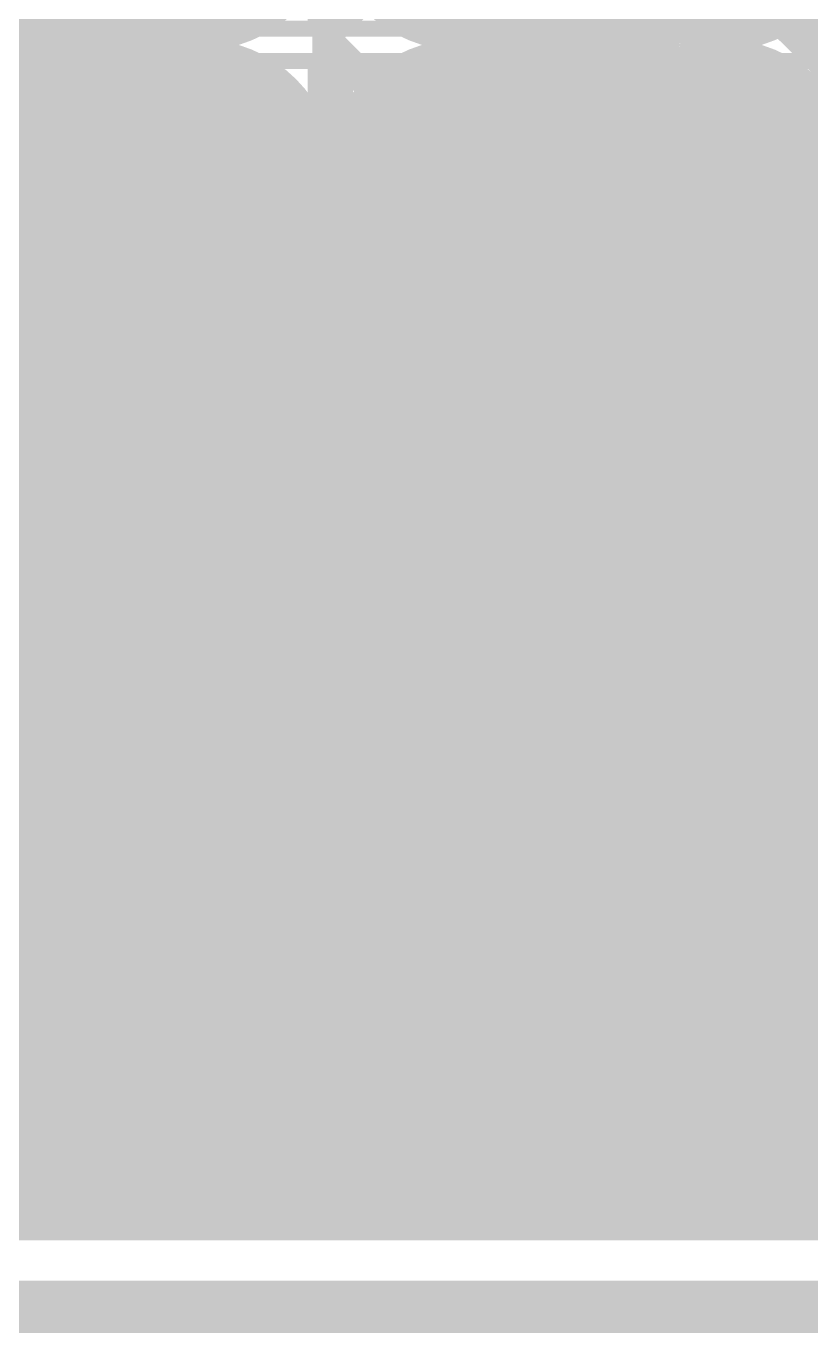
# Model space of a CAD drawing. Extents: x -118 to 4, y -52 to 56.
# Drawn here: x -15.59 to -8.09, y -4.06 to 8.43 of the extents above; entities that cross this region are included whole.
import ezdxf

# ---------------------------------------------------------------- set-up
doc = ezdxf.new("R2010")
doc.units = 0
doc.header["$MEASUREMENT"] = 0
doc.layers.get('0').update_dxf_attribs({"linetype": 'CONTINUOUS'})
for name, color, linetype in [('22-302-0_BOT', 7, 'CONTINUOUS'), ('22-302-0_DRD', 7, 'CONTINUOUS'), ('22-302-0_DRL', 2, 'CONTINUOUS'), ('22-302-0_GND', 1, 'CONTINUOUS'), ('22-302-0_IN1', 3, 'CONTINUOUS'), ('22-302-0_SMB', 5, 'CONTINUOUS'), ('22-302-0_SMT', 10, 'CONTINUOUS'), ('22-302-0_SPB', 14, 'CONTINUOUS'), ('22-302-0_SSB', 12, 'CONTINUOUS'), ('22-302-0_SST', 11, 'CONTINUOUS'), ('22-302-0_TOP', 13, 'CONTINUOUS'), ('THRUHOLE_NPT', 15, 'CONTINUOUS'), ('THRUHOLE_TAP', 7, 'CONTINUOUS')]:
    doc.layers.add(name, color=color, linetype=linetype)

# ---------------------------------------------------------------- blocks, each defined once
blk = doc.blocks.new('ROUND_16')
at = {"const_width": 0.65024}
blk.add_lwpolyline([(-0.32512, 0, 1), (0.32512, 0, 1)], format="xyb", close=True, dxfattribs=at)
blk = doc.blocks.new('OBLONG_22')
at = {"const_width": 1.6002}
blk.add_lwpolyline([(0, 0.19939), (0, -0.19939)], dxfattribs=at)
at = {"const_width": 0.8001}
for points in [[(-0.40005, 0.19939, 1), (0.40005, 0.19939, 1)], [(-0.40005, -0.19939, 1), (0.40005, -0.19939, 1)]]:
    blk.add_lwpolyline(points, format="xyb", close=True, dxfattribs=at)
blk = doc.blocks.new('RECTANGLE_60')
blk.add_solid([(0.6985, 0.4445), (0.6985, -0.4445), (-0.6985, 0.4445), (-0.6985, -0.4445)])
blk = doc.blocks.new('ROUND_100')
at = {"const_width": 0.59944}
blk.add_lwpolyline([(-0.29972, 0, 1), (0.29972, 0, 1)], format="xyb", close=True, dxfattribs=at)
blk = doc.blocks.new('ROUND_78')
at = {"const_width": 1.30429}
blk.add_lwpolyline([(-0.652144, 0, 1), (0.652144, 0, 1)], format="xyb", close=True, dxfattribs=at)
blk = doc.blocks.new('ROUND_79')
at = {"const_width": 1.016}
blk.add_lwpolyline([(-0.508, 0, 1), (0.508, 0, 1)], format="xyb", close=True, dxfattribs=at)
blk = doc.blocks.new('ROUND_21')
at = {"const_width": 0.99949}
blk.add_lwpolyline([(-0.499744, 0, 1), (0.499744, 0, 1)], format="xyb", close=True, dxfattribs=at)

msp = doc.modelspace()

# ---------------------------------------------------------------- linework, layer by layer
at = {"layer": '22-302-0_BOT'}
for points, const_width in [([(-15.0876, 12.7), (-15.0876, 6.63956)], 0.254), ([(-10.287, 12.7), (-10.287, 2.67716)], 0.254), ([(-11.43, 9.50468), (-11.57732, 9.50468), (-12.7, 8.382), (-12.7, 3.81), (-16.51, 0), (-16.51, -0.3302)], 0.3048), ([(-8.89, -0.3302), (-8.89, 1.27), (-7.6708, 2.4892), (-7.6708, 8.24484), (-8.93064, 9.50468)], 0.3048), ([(-10.0584, 9.24306), (-10.0584, 7.26694)], 0.254), ([(-15.3162, 9.11352), (-15.3162, 7.39394)], 0.254), ([(-14.859, 8.6614), (-14.859, 7.8486)], 0.254), ([(-10.5156, 8.64108), (-10.5156, 7.86892)], 0.254), ([(-9.8298, 8.62076), (-9.8298, 7.8867)], 0.254), ([(-15.5448, 8.60298), (-15.5448, 7.90702)], 0.254), ([(-14.6177, 8.4074), (-15.74292, 8.4074)], 0.254), ([(-14.6304, 8.41756), (-14.6304, 8.0899)], 0.254), ([(-10.7442, 8.40486), (-10.7442, 8.1026)], 0.254), ([(-9.61644, 8.4074), (-10.74166, 8.4074)], 0.254), ([(-9.6012, 8.3947), (-9.6012, 8.11276)], 0.254), ([(-14.4018, 8.27786), (-14.4018, 8.23214)], 0.254), ([(-10.9728, 8.27024), (-10.9728, 8.23722)], 0.254), ([(-9.3726, 8.26516), (-9.3726, 8.24484)], 0.254), ([(-14.5034, 8.1788), (-15.85722, 8.1788)], 0.254), ([(-9.50214, 8.1788), (-10.85596, 8.1788)], 0.254), ([(-14.78026, 7.9502), (-15.58036, 7.9502)], 0.254), ([(-9.779, 7.9502), (-10.5791, 7.9502)], 0.254), ([(-14.9352, 7.7216), (-15.42542, 7.7216)], 0.254), ([(-9.93394, 7.7216), (-10.42416, 7.7216)], 0.254), ([(-15.02156, 7.493), (-15.33652, 7.493)], 0.254), ([(-10.02284, 7.493), (-10.3378, 7.493)], 0.254), ([(-15.05966, 7.2644), (-15.30096, 7.2644)], 0.254), ([(-10.0584, 7.2644), (-10.2997, 7.2644)], 0.254), ([(-15.30096, 7.20344), (-15.30096, 6.80466)], 0.254), ([(-15.05966, 7.20344), (-15.05966, 6.80466)], 0.254), ([(-10.2997, 7.20344), (-10.2997, 6.80466)], 0.254), ([(-10.06094, 7.20344), (-10.06094, 6.80466)], 0.254), ([(-15.05966, 7.0358), (-15.30096, 7.0358)], 0.254), ([(-13.97, -0.3302), (-13.97, 0.762), (-11.43, 3.302), (-11.43, 7.00532)], 0.3048), ([(-11.43, -0.3302), (-11.43, 0.889), (-8.93064, 3.38836), (-8.93064, 7.00532)], 0.3048), ([(-10.06094, 7.0358), (-10.2997, 7.0358)], 0.254), ([(-15.05966, 6.8072), (-15.30096, 6.8072)], 0.254), ([(-10.0584, 6.8072), (-10.2997, 6.8072)], 0.254), ([(-10.0584, 6.74116), (-10.0584, 2.90576)], 0.254), ([(-10.03808, 6.5786), (-10.32256, 6.5786)], 0.254), ([(-9.96442, 6.35), (-10.39368, 6.35)], 0.254), ([(-9.8298, 6.1214), (-10.5283, 6.1214)], 0.254), ([(-10.5156, 6.13918), (-10.5156, 2.44856)], 0.254), ([(-9.8298, 6.1214), (-9.8298, 3.13436)], 0.254), ([(-9.59612, 5.8928), (-10.76198, 5.8928)], 0.254), ([(-10.7442, 5.9055), (-10.7442, 2.21996)], 0.254), ([(-9.6012, 5.89534), (-9.6012, 3.36296)], 0.254), ([(-10.9728, 5.77088), (-10.9728, 3.302)], 0.254), ([(-9.38784, 5.77088), (-9.38784, 3.57886)], 0.254), ([(-9.38784, 5.6642), (-10.9728, 5.6642)], 0.254), ([(-9.38784, 5.4356), (-10.9728, 5.4356)], 0.254), ([(-9.38784, 5.207), (-10.9728, 5.207)], 0.254), ([(-9.38784, 4.9784), (-10.9728, 4.9784)], 0.254), ([(-9.38784, 4.7498), (-10.9728, 4.7498)], 0.254), ([(-9.38784, 4.5212), (-10.9728, 4.5212)], 0.254), ([(-9.38784, 4.2926), (-10.9728, 4.2926)], 0.254), ([(-9.38784, 4.064), (-10.9728, 4.064)], 0.254), ([(-9.38784, 3.8354), (-10.9728, 3.8354)], 0.254), ([(-9.38784, 3.57886), (-11.75004, 1.21666)], 0.254), ([(-9.38784, 3.6068), (-10.9728, 3.6068)], 0.254), ([(-9.58596, 3.3782), (-10.9728, 3.3782)], 0.254), ([(-10.9728, 3.302), (-10.9728, 1.99136)], 0.254), ([(-9.81456, 3.1496), (-10.9982, 3.1496)], 0.254), ([(-11.10742, 2.97942), (-13.5128, 0.5715)], 0.254), ([(-11.2014, 2.8829), (-11.2014, 1.76276)], 0.254), ([(-10.04316, 2.921), (-11.1633, 2.921)], 0.254), ([(-11.43, 2.6543), (-11.43, 1.53416)], 0.254), ([(-10.27176, 2.6924), (-11.3919, 2.6924)], 0.254), ([(-11.6586, 2.4257), (-11.6586, 1.30556)], 0.254), ([(-10.50036, 2.4638), (-11.6205, 2.4638)], 0.254), ([(-11.8872, 2.1971), (-11.8872, 0.889)], 0.254), ([(-10.72896, 2.2352), (-11.8491, 2.2352)], 0.254), ([(-10.95756, 2.0066), (-12.0777, 2.0066)], 0.254), ([(-12.1158, 1.9685), (-12.1158, 0.4445)], 0.254), ([(-11.18616, 1.778), (-12.3063, 1.778)], 0.254), ([(-12.3444, 1.7399), (-12.3444, 0.4445)], 0.254), ([(-12.573, 1.5113), (-12.573, -0.508)], 0.254), ([(-11.41476, 1.5494), (-12.5349, 1.5494)], 0.254), ([(-12.8016, 1.2827), (-12.8016, -0.508)], 0.254), ([(-11.64336, 1.3208), (-12.7635, 1.3208)], 0.254), ([(-13.0302, 1.0541), (-13.0302, 0.4445)], 0.254), ([(-11.83894, 1.0922), (-12.9921, 1.0922)], 0.254), ([(-11.8872, 0.889), (-11.8872, 0.4445)], 0.254), ([(-13.2588, 0.8255), (-13.2588, 0.4445)], 0.254), ([(-11.8872, 0.8636), (-13.2207, 0.8636)], 0.254), ([(-11.8872, 0.635), (-13.4493, 0.635)], 0.254), ([(-13.5128, 0.5715), (-13.5128, 0.4445)], 0.254), ([(-13.4874, 0.5969), (-13.4874, 0.4445)], 0.254), ([(-12.9413, 0.4445), (-13.5128, 0.4445)], 0.254), ([(-12.9413, 0.4445), (-12.9413, -0.508)], 0.254), ([(-12.4587, 0.4064), (-12.9413, 0.4064)], 0.254), ([(-12.4587, 0.4445), (-12.4587, -0.508)], 0.254), ([(-11.8872, 0.4445), (-12.4587, 0.4445)], 0.254), ([(-12.4587, 0.1778), (-12.9413, 0.1778)], 0.254), ([(-12.4587, -0.0508), (-12.9413, -0.0508)], 0.254), ([(-12.4587, -0.2794), (-12.9413, -0.2794)], 0.254), ([(-12.4587, -0.508), (-12.9413, -0.508)], 0.254), ([(-13.97, -2.2098), (-16.51, -2.2098)], 1.27), ([(-11.43, -2.2098), (-13.97, -2.2098)], 1.27), ([(-8.89, -2.2098), (-11.43, -2.2098)], 1.27), ([(-6.35, -2.2098), (-8.89, -2.2098)], 1.27)]:
    msp.add_lwpolyline(points, dxfattribs=dict(at, const_width=const_width))
at = {"layer": '22-302-0_BOT', "const_width": 0.254}
for points in [[(-16.01216, 8.255, 0.3067928), (-15.30096, 9.30402)], [(-15.05966, 9.30402, 0.3067933), (-14.34846, 8.255)], [(-11.0109, 8.255, 0.3067928), (-10.2997, 9.30402)], [(-10.06094, 9.30402, 0.3073649), (-9.3472, 8.255)], [(-15.30096, 7.20344, 0.3070205), (-16.01216, 8.255)], [(-14.34846, 8.255, 0.3070206), (-15.0622, 7.20344)], [(-10.2997, 7.20344, 0.3070205), (-11.0109, 8.255)], [(-9.3472, 8.255, 0.3075916), (-10.06094, 7.20344)], [(-15.31366, 6.63448, 0.037796), (-15.30078, 6.80466)], [(-15.05966, 6.80466, 0.0377963), (-15.04678, 6.63451)], [(-10.9728, 5.77088, 0.2968883), (-10.2997, 6.80466)], [(-10.06094, 6.80466, 0.2968884), (-9.38784, 5.77088)], [(-15.17904, 6.64464, 0.0344793), (-15.31378, 6.63534)], [(-15.04696, 6.63448, 0.0338364), (-15.17904, 6.64343)], [(-11.10742, 2.97942, 0.1989124), (-10.9738, 3.302)], [(-11.10742, 2.97942, 0.1989124), (-10.9738, 3.302)], [(-11.75258, 1.21158, 0.1989124), (-11.8862, 0.889)]]:
    msp.add_lwpolyline(points, format="xyb", dxfattribs=at)
at = {"layer": '22-302-0_DRD'}
for points, const_width in [([(-14.56436, 7.64032), (-14.56436, 7.00532)], 0.254), ([(-13.92936, 7.64032), (-14.56436, 7.64032)], 0.254), ([(-13.92936, 6.37032), (-13.92936, 7.64032)], 0.254), ([(-12.065, 7.64032), (-12.065, 7.00532)], 0.254), ([(-11.43, 7.64032), (-12.065, 7.64032)], 0.254), ([(-11.43, 6.37032), (-11.43, 7.64032)], 0.254), ([(-9.56564, 7.64032), (-9.56564, 7.00532)], 0.254), ([(-8.93064, 7.64032), (-9.56564, 7.64032)], 0.254), ([(-8.93064, 6.37032), (-8.93064, 7.64032)], 0.254), ([(-14.56436, 7.00532), (-13.29436, 7.00532)], 0.254), ([(-13.29436, 7.00532), (-13.29436, 6.37032)], 0.254), ([(-12.065, 7.00532), (-10.795, 7.00532)], 0.254), ([(-10.795, 7.00532), (-10.795, 6.37032)], 0.254), ([(-9.56564, 7.00532), (-8.29564, 7.00532)], 0.254), ([(-8.29564, 7.00532), (-8.29564, 6.37032)], 0.254), ([(-15.43304, 6.2992), (-15.81404, 5.9182)], 0.254), ([(-14.92504, 6.2992), (-15.43304, 6.2992)], 0.254), ([(-14.54404, 5.9182), (-14.92504, 6.2992)], 0.254), ([(-13.29436, 6.37032), (-13.92936, 6.37032)], 0.254), ([(-10.795, 6.37032), (-11.43, 6.37032)], 0.254), ([(-8.29564, 6.37032), (-8.93064, 6.37032)], 0.254), ([(-14.54404, 5.4102), (-14.54404, 5.9182)], 0.254), ([(-15.81404, 5.4102), (-15.43304, 5.0292)], 0.254), ([(-14.92504, 5.0292), (-14.54404, 5.4102)], 0.254), ([(-15.43304, 5.0292), (-14.92504, 5.0292)], 0.254), ([(-115.4811, -3.81), (1.81102, -3.81)], 0.50038)]:
    msp.add_lwpolyline(points, dxfattribs=dict(at, const_width=const_width))
at = {"layer": '22-302-0_DRL', "const_width": 0.50038}
msp.add_lwpolyline([(-115.4811, -3.81), (1.81102, -3.81)], dxfattribs=at)
at = {"layer": '22-302-0_GND', "const_width": 0.50038}
msp.add_lwpolyline([(-115.4811, -3.81), (1.81102, -3.81)], dxfattribs=at)
at = {"layer": '22-302-0_IN1', "const_width": 0.254}
for points in [[(1.524, 55.372), (2.921, 53.975), (2.921, 4.064), (-3.81, 4.064), (-3.81, -3.048), (-89.154, -3.048)], [(-12.7, 6.49732), (-12.7, -3.048)], [(-10.1854, 6.53542), (-10.1854, -3.048)], [(-12.573, 6.3246), (-12.78636, 6.3246)], [(-10.07364, 6.3246), (-10.287, 6.3246)], [(-12.9286, 6.12902), (-12.9286, -3.048)], [(-12.4714, 6.17728), (-12.4714, -3.048)], [(-10.414, 6.1468), (-10.414, -3.048)], [(-9.9568, 6.1595), (-9.9568, -3.048)], [(-12.40028, 6.096), (-12.95908, 6.096)], [(-9.90092, 6.096), (-10.45718, 6.096)], [(-13.1572, 5.92074), (-13.1572, -3.048)], [(-12.2428, 5.95122), (-12.2428, -3.048)], [(-10.6426, 5.9309), (-10.6426, -3.048)], [(-9.7282, 5.94106), (-9.7282, -3.048)], [(-8.128, 5.9436), (-8.128, -3.048)], [(-13.3858, 5.7912), (-13.3858, -3.048)], [(-12.12088, 5.8674), (-13.23848, 5.8674)], [(-12.0142, 5.80898), (-12.0142, -3.048)], [(-10.8712, 5.79628), (-10.8712, -3.048)], [(-9.61898, 5.8674), (-10.73912, 5.8674)], [(-9.4996, 5.80136), (-9.4996, -3.048)], [(-8.3566, 5.8039), (-8.3566, -3.048)], [(-7.11962, 5.8674), (-8.23976, 5.8674)], [(-14.20114, 5.6642), (-14.20188, 5.70227)], [(2.921, 5.6388), (-14.20114, 5.6388)], [(-14.0716, 5.68198), (-14.0716, -3.048)], [(-13.843, 5.6769), (-13.843, -3.048)], [(-13.6144, 5.71246), (-13.6144, -3.048)], [(-11.7856, 5.72262), (-11.7856, -3.048)], [(-11.557, 5.67944), (-11.557, -3.048)], [(-11.3284, 5.6769), (-11.3284, -3.048)], [(-11.0998, 5.715), (-11.0998, -3.048)], [(-9.271, 5.71754), (-9.271, -3.048)], [(-9.0424, 5.67944), (-9.0424, -3.048)], [(-8.8138, 5.67944), (-8.8138, -3.048)], [(-8.5852, 5.72008), (-8.5852, -3.048)], [(2.921, 5.4102), (-14.23416, 5.4102)], [(2.921, 5.1816), (-14.32814, 5.1816)], [(-14.3002, 5.2324), (-14.3002, -3.048)], [(-14.5288, 4.93268), (-14.5288, -3.048)], [(2.921, 4.953), (-14.50594, 4.953)], [(-15.6718, 4.81838), (-15.6718, -3.048)], [(-14.7574, 4.78028), (-14.7574, -3.048)], [(-15.45336, 4.7244), (-33.90392, 4.7244)], [(-15.4432, 4.72186), (-15.4432, -3.048)], [(-15.2146, 4.6863), (-15.2146, -3.048)], [(-14.986, 4.70408), (-14.986, -3.048)], [(2.921, 4.7244), (-14.90726, 4.7244)], [(2.921, 4.4958), (-34.04108, 4.4958)], [(2.921, 4.2672), (-37.92474, 4.2672)], [(-3.81, 4.0386), (-35.76574, 4.0386)], [(-3.81, 3.81), (-35.50412, 3.81)], [(-3.81, 3.5814), (-32.72536, 3.5814)], [(-3.81, 3.3528), (-32.53994, 3.3528)], [(-3.81, 3.1242), (-32.47136, 3.1242)], [(-3.81, 2.8956), (-32.48406, 2.8956)], [(-3.81, 2.667), (-32.58312, 2.667)], [(-3.81, 2.4384), (-32.84474, 2.4384)], [(-3.81, 2.2098), (-35.85464, 2.2098)], [(-3.81, 1.9812), (-36.06038, 1.9812)], [(-3.81, 1.7526), (-31.14294, 1.7526)], [(-3.81, 1.524), (-30.99308, 1.524)], [(-3.81, 1.2954), (-30.94228, 1.2954)], [(-3.81, 1.0668), (-30.97276, 1.0668)], [(-3.81, 0.8382), (-31.09722, 0.8382)], [(-3.81, 0.6096), (-31.46044, 0.6096)], [(-3.81, 0.381), (-43.31208, 0.381)], [(-3.81, 0.1524), (-43.46194, 0.1524)], [(-3.81, -0.0762), (-53.57114, -0.0762)], [(-3.81, -0.3048), (-53.55082, -0.3048)], [(-3.81, -0.5334), (-53.60924, -0.5334)], [(-3.81, -0.762), (-53.77688, -0.762)], [(-3.81, -0.9906), (-98.425, -0.9906)], [(-3.81, -1.2192), (-98.425, -1.2192)], [(-3.81, -1.4478), (-98.425, -1.4478)], [(-3.81, -1.6764), (-98.425, -1.6764)], [(-3.81, -1.905), (-98.425, -1.905)], [(-3.81, -2.1336), (-98.425, -2.1336)], [(-3.81, -2.3622), (-98.425, -2.3622)], [(-3.81, -2.5908), (-98.425, -2.5908)], [(-3.81, -2.8194), (-98.425, -2.8194)]]:
    msp.add_lwpolyline(points, dxfattribs=at)
for points in [[(-13.92936, 5.67436, 0.3153358), (-12.67968, 6.55066)], [(-12.67968, 6.55066, 0.3153354), (-11.43, 5.67436)], [(-11.43, 5.67436, 0.3153358), (-10.18032, 6.55066)], [(-10.18032, 6.55066, 0.3153354), (-8.93064, 5.67436)], [(-8.93064, 5.67436, 0.3150219), (-7.67842, 6.54812)], [(-16.15948, 5.6642, 0.4142136), (-15.17904, 4.68376)], [(-15.17904, 4.6863, 0.4142136), (-14.20114, 5.6642)], [(-14.20114, 5.7023, 0.0514526), (-13.92936, 5.67426)]]:
    msp.add_lwpolyline(points, format="xyb", dxfattribs=at)
at = {"layer": '22-302-0_SSB', "const_width": 0.1524}
for points in [[(-13.60932, 2.12344), (-13.60932, 1.76784), (-13.94714, 1.64846), (-14.2875, 1.64846), (-14.62532, 1.76784), (-14.62532, 2.12344)], [(-13.60932, 2.06248), (-14.62532, 2.06248)], [(-11.06932, 2.12344), (-11.06932, 1.76784), (-11.40714, 1.64846), (-11.7475, 1.64846), (-12.08532, 1.76784), (-12.08532, 2.12344)], [(-11.06932, 2.06248), (-12.08532, 2.06248)], [(-8.52932, 2.12344), (-8.52932, 1.76784), (-8.86714, 1.64846), (-9.2075, 1.64846), (-9.54532, 1.76784), (-9.54532, 2.12344)], [(-8.52932, 2.06248), (-9.54532, 2.06248)], [(-14.11732, 1.22428), (-14.11732, 0.86868), (-13.94714, 0.81026), (-13.7795, 0.81026), (-13.60932, 0.86868), (-13.60932, 1.22428), (-13.7795, 1.28524), (-13.94714, 1.28524), (-14.62532, 1.04648)], [(-11.57732, 0.86868), (-11.57732, 1.22428), (-11.7475, 1.28524), (-11.91514, 1.28524), (-12.08532, 1.22428), (-12.08532, 0.86868), (-11.91514, 0.81026), (-11.7475, 0.81026), (-11.06932, 1.04648)], [(-8.52932, 1.16586), (-9.54532, 0.81026), (-9.54532, 1.28524)], [(-17.526, 0.254), (-17.526, 0.381), (-15.875, 0.381), (-15.494, 0), (-15.494, -2.921), (-17.526, -2.921), (-17.526, 0.254)], [(-14.986, 0.254), (-14.986, 0.381), (-13.335, 0.381), (-12.954, 0), (-12.954, -2.921), (-14.986, -2.921), (-14.986, 0.254)], [(-12.446, 0.254), (-12.446, 0.381), (-10.795, 0.381), (-10.414, 0), (-10.414, -2.921), (-12.446, -2.921), (-12.446, 0.254)], [(-9.906, 0.254), (-9.906, 0.381), (-8.255, 0.381), (-7.874, 0), (-7.874, -2.921), (-9.906, -2.921), (-9.906, 0.254)]]:
    msp.add_lwpolyline(points, dxfattribs=at)
at = {"layer": '22-302-0_SST'}
for points, const_width in [([(-13.62964, 4.43484), (-14.03096, 4.43484), (-14.03096, 5.26542), (-18.15084, 5.26542), (-18.15084, 11.24458), (-4.70916, 11.24458), (-4.70916, 5.26542), (-8.82904, 5.26542), (-8.82904, 4.43484), (-9.23036, 4.43484), (-9.23036, 3.25374), (-13.62964, 3.25374), (-13.62964, 4.43484), (-13.62964, 5.91058), (-12.81938, 5.91058)], 0.1524), ([(-15.31874, 10.59942), (-17.5387, 10.59942), (-17.5387, 8.40994), (-15.31874, 8.40994), (-15.31874, 10.59942)], 0.1524), ([(-12.81938, 10.59942), (-15.03934, 10.59942), (-15.03934, 8.40994), (-12.81938, 8.40994), (-12.81938, 10.59942)], 0.1524), ([(-10.32002, 10.59942), (-12.53998, 10.59942), (-12.53998, 8.40994), (-10.32002, 8.40994), (-10.32002, 10.59942)], 0.1524), ([(-7.82066, 10.59942), (-10.04062, 10.59942), (-10.04062, 8.40994), (-7.82066, 8.40994), (-7.82066, 10.59942)], 0.1524), ([(-15.31874, 5.91058), (-15.31874, 8.10006), (-17.5387, 8.10006), (-17.5387, 5.91058), (-15.31874, 5.91058)], 0.1524), ([(-13.62964, 5.91058), (-15.03934, 5.91058), (-15.03934, 8.10006), (-12.81938, 8.10006), (-12.81938, 5.63372), (-10.04062, 5.63372), (-10.04062, 8.10006), (-7.82066, 8.10006), (-7.82066, 5.91058), (-9.23036, 5.91058), (-9.23036, 4.43484)], 0.1524), ([(-10.32002, 5.91058), (-10.32002, 8.10006), (-12.53998, 8.10006), (-12.53998, 5.91058), (-10.32002, 5.91058)], 0.1524), ([(-13.76172, 6.83768), (-13.61186, 6.68782), (-14.24686, 6.68782), (-14.097, 6.83768), (-13.76172, 6.83768), (-13.76172, 7.17296), (-13.61186, 7.32282), (-14.24686, 7.32282), (-14.097, 7.17296), (-13.76172, 7.17296)], 0.1524), ([(-14.24686, 7.32282), (-14.24686, 6.68782)], 0.1524), ([(-13.61186, 7.32282), (-13.61186, 6.68782)], 0.1524), ([(-11.26236, 6.83768), (-11.1125, 6.68782), (-11.7475, 6.68782), (-11.59764, 6.83768), (-11.26236, 6.83768), (-11.26236, 7.17296), (-11.1125, 7.32282), (-11.7475, 7.32282), (-11.59764, 7.17296), (-11.26236, 7.17296)], 0.1524), ([(-11.7475, 7.32282), (-11.7475, 6.68782)], 0.1524), ([(-11.1125, 7.32282), (-11.1125, 6.68782)], 0.1524), ([(-8.763, 6.83768), (-8.61314, 6.68782), (-9.24814, 6.68782), (-9.09828, 6.83768), (-8.763, 6.83768), (-8.763, 7.17296), (-8.61314, 7.32282), (-9.24814, 7.32282), (-9.09828, 7.17296), (-8.763, 7.17296)], 0.1524), ([(-9.24814, 7.32282), (-9.24814, 6.68782)], 0.1524), ([(-8.61314, 7.32282), (-8.61314, 6.68782)], 0.1524), ([(-14.097, 6.83768), (-14.097, 7.17296)], 0.1524), ([(-11.59764, 6.83768), (-11.59764, 7.17296)], 0.1524), ([(-9.09828, 6.83768), (-9.09828, 7.17296)], 0.1524), ([(-10.04062, 5.91058), (-9.23036, 5.91058)], 0.1524), ([(-14.03096, 4.43484), (-14.03096, 2.97434)], 0.1524), ([(-8.82904, 4.43484), (-8.82904, 2.97434)], 0.1524), ([(-7.493, 4.23418), (-7.493, 3.7592), (-8.17118, 3.99542), (-8.17118, 4.1148), (-7.15518, 4.1148)], 0.1524), ([(-8.17118, 3.39598), (-8.17118, 3.15722)], 0.1524), ([(-7.493, 2.97942), (-7.32282, 2.97942), (-7.15518, 3.04038), (-7.15518, 3.2766), (-7.32282, 3.33502), (-8.17118, 3.33502)], 0.1524), ([(-14.03096, 2.60604), (-14.03096, 2.97434), (-8.82904, 2.97434), (-8.82904, 2.60604)], 0.1524), ([(-9.0297, 2.40538), (-13.8684, 2.40538)], 0.1524), ([(-14.40434, 0.65532), (-14.40434, 1.92532)], 0.2032), ([(-13.80998, 0.65532), (-13.80998, 1.92532)], 0.2032), ([(-13.03528, 1.50368), (-13.03528, 1.29032), (-13.25626, 0.65532), (-13.32992, 0.86868), (-13.32992, 1.92532)], 0.2032), ([(-12.7381, 1.92532), (-12.7381, 0.86868), (-12.81176, 0.65532), (-13.03528, 1.29032)], 0.2032), ([(-11.10996, 1.29032), (-10.66546, 1.29032), (-10.5918, 1.50368), (-10.5918, 1.7145), (-10.73912, 1.92532), (-11.18362, 1.92532)], 0.2032), ([(-11.10996, 0.65532), (-11.10996, 1.92532)], 0.2032), ([(-9.51738, 1.92532), (-9.51738, 0.86868), (-9.59358, 0.65532), (-10.03808, 0.65532), (-10.11174, 0.86868), (-10.11174, 1.92532)], 0.2032), ([(-8.4455, 1.7145), (-8.51916, 1.92532), (-8.96366, 1.92532), (-9.03732, 1.7145), (-9.03732, 1.50368), (-8.96366, 1.29032), (-8.51916, 1.29032), (-8.4455, 1.0795), (-8.4455, 0.86868), (-8.51916, 0.65532), (-8.96366, 0.65532), (-9.03732, 0.86868)], 0.2032), ([(-13.80998, 1.29032), (-14.40434, 1.29032)], 0.2032), ([(-11.18362, 0.65532), (-10.73912, 0.65532), (-10.5918, 0.86868), (-10.5918, 1.0795), (-10.66546, 1.29032)], 0.2032), ([(-11.66368, 0.23368), (-12.25804, 0.23368)], 0.2032)]:
    msp.add_lwpolyline(points, dxfattribs=dict(at, const_width=const_width))
at = {"layer": '22-302-0_SST', "const_width": 0.1524}
for points in [[(-14.0462, 2.58318, 0.4059874), (-13.8684, 2.40538)], [(-9.0297, 2.40538, 0.4142136), (-8.82904, 2.60604)]]:
    msp.add_lwpolyline(points, format="xyb", dxfattribs=at)
at = {"layer": '22-302-0_TOP'}
for points, const_width in [([(-11.43, 7.00532), (-12.7, 8.27532), (-12.7, 12.065), (-16.4338, 15.7988), (-16.51, 15.7988)], 0.3048), ([(-8.93064, 7.00532), (-10.16, 8.23468), (-10.16, 10.668), (-8.89, 11.938), (-8.89, 15.7988)], 0.3048), ([(-1.27, 15.7988), (-1.27, 13.335), (-0.635, 12.7), (-0.635, 6.985), (-2.794, 4.826), (-6.985, 4.826), (-7.747, 5.588), (-7.747, 7.87654), (-8.86968, 8.99414), (-8.86968, 9.50468), (-8.93064, 9.50468)], 0.3048), ([(-13.92936, 7.00532), (-15.24, 8.31342), (-15.24, 11.43), (-16.4338, 12.6238), (-16.51, 12.6238)], 0.3048), ([(-12.6746, 6.4008), (-12.6746, -2.667)], 0.254), ([(-12.61364, 6.2484), (-12.74572, 6.2484)], 0.254), ([(-10.11428, 6.2484), (-10.24636, 6.2484)], 0.254), ([(-10.16, 6.36016), (-10.16, -2.667)], 0.254), ([(-12.47648, 6.0198), (-12.88288, 6.0198)], 0.254), ([(-10.3886, 6.01218), (-10.3886, -2.667)], 0.254), ([(-9.97712, 6.0198), (-10.38352, 6.0198)], 0.254), ([(-12.9032, 5.9944), (-12.9032, -2.667)], 0.254), ([(-12.446, 5.97916), (-12.446, -2.667)], 0.254), ([(-9.9314, 5.96392), (-9.9314, -2.667)], 0.254), ([(-13.1318, 5.76834), (-13.1318, -2.667)], 0.254), ([(-12.2555, 5.7912), (-13.10386, 5.7912)], 0.254), ([(-12.2174, 5.76072), (-12.2174, -2.667)], 0.254), ([(-10.6172, 5.7785), (-10.6172, -2.667)], 0.254), ([(-9.75614, 5.7912), (-10.60196, 5.7912)], 0.254), ([(-9.7028, 5.74802), (-9.7028, -2.667)], 0.254), ([(-13.3604, 5.6261), (-13.3604, -2.667)], 0.254), ([(-11.9888, 5.62102), (-11.9888, -2.667)], 0.254), ([(-10.8458, 5.63372), (-10.8458, -2.667)], 0.254), ([(-14.0335, 5.4991), (-13.92936, 5.49495)], 0.254), ([(-13.8176, 5.50164), (-13.8176, -2.667)], 0.254), ([(-13.589, 5.54228), (-13.589, -2.667)], 0.254), ([(-11.83894, 5.5626), (-13.52042, 5.5626)], 0.254), ([(-11.7602, 5.53974), (-11.7602, -2.667)], 0.254), ([(-11.5316, 5.4991), (-11.5316, -2.667)], 0.254), ([(-11.303, 5.50164), (-11.303, -2.667)], 0.254), ([(-11.0744, 5.54482), (-11.0744, -2.667)], 0.254), ([(-9.33958, 5.5626), (-11.01852, 5.5626)], 0.254), ([(-9.4742, 5.61594), (-9.4742, -2.667)], 0.254), ([(-9.2456, 5.53466), (-9.2456, -2.667)], 0.254), ([(-9.017, 5.4991), (-9.017, -2.667)], 0.254), ([(-8.7884, 5.50418), (-8.7884, -2.667)], 0.254), ([(-8.5598, 5.5499), (-8.5598, -2.667)], 0.254), ([(-8.4074, 5.5626), (-8.51916, 5.5626)], 0.254), ([(-14.0462, 5.43052), (-14.0462, -2.667)], 0.254), ([(-8.3566, 5.334), (-14.0716, 5.334)], 0.254), ([(-8.3312, 5.28066), (-8.3312, -2.667)], 0.254), ([(-8.19912, 5.1054), (-14.16558, 5.1054)], 0.254), ([(-8.21436, 5.12064), (-7.45744, 4.36372)], 0.254), ([(-8.1026, 5.00888), (-8.1026, -2.667)], 0.254), ([(-7.97052, 4.8768), (-14.33322, 4.8768)], 0.254), ([(-14.2748, 4.94284), (-14.2748, -2.667)], 0.254), ([(-7.74192, 4.6482), (-14.62786, 4.6482)], 0.254), ([(-14.5034, 4.7244), (-14.5034, -2.667)], 0.254), ([(-15.6464, 4.60502), (-15.6464, -2.667)], 0.254), ([(-15.4178, 4.53136), (-15.4178, -2.667)], 0.254), ([(-15.1892, 4.5085), (-15.1892, -2.667)], 0.254), ([(-14.9606, 4.52882), (-14.9606, -2.667)], 0.254), ([(-14.732, 4.5974), (-14.732, -2.667)], 0.254), ([(-7.51332, 4.4196), (-30.2514, 4.4196)], 0.254), ([(-7.16534, 4.191), (-30.2514, 4.191)], 0.254), ([(-1.143, 3.9624), (-30.2514, 3.9624)], 0.254), ([(-1.143, 3.7338), (-30.2514, 3.7338)], 0.254), ([(-1.143, 3.5052), (-30.2514, 3.5052)], 0.254), ([(-1.143, 3.2766), (-30.2514, 3.2766)], 0.254), ([(-1.143, 3.048), (-30.2514, 3.048)], 0.254), ([(-1.143, 2.8194), (-30.2514, 2.8194)], 0.254), ([(-1.52654, 2.5908), (-30.2514, 2.5908)], 0.254), ([(-1.86182, 2.3622), (-30.2514, 2.3622)], 0.254), ([(-2.11836, 2.1336), (-30.2514, 2.1336)], 0.254), ([(-2.32664, 1.905), (-30.2514, 1.905)], 0.254), ([(-2.49682, 1.6764), (-30.2514, 1.6764)], 0.254), ([(-2.63652, 1.4478), (-30.2514, 1.4478)], 0.254), ([(-2.74828, 1.2192), (-30.2514, 1.2192)], 0.254), ([(-2.83972, 0.9906), (-30.2514, 0.9906)], 0.254), ([(-2.9083, 0.762), (-30.2514, 0.762)], 0.254), ([(-2.9591, 0.5334), (-30.2514, 0.5334)], 0.254), ([(-2.99212, 0.3048), (-30.2514, 0.3048)], 0.254), ([(-3.00482, 0.0762), (-30.2514, 0.0762)], 0.254), ([(-3.00228, -0.1524), (-30.2514, -0.1524)], 0.254), ([(-2.98196, -0.381), (-30.2641, -0.381)], 0.254), ([(-2.94386, -0.6096), (-30.3657, -0.6096)], 0.254), ([(-2.88798, -0.8382), (-30.5816, -0.8382)], 0.254), ([(-2.81178, -1.0668), (-30.8102, -1.0668)], 0.254), ([(-2.71272, -1.2954), (-31.0388, -1.2954)], 0.254), ([(-2.59334, -1.524), (-31.2674, -1.524)], 0.254), ([(-2.44348, -1.7526), (-31.496, -1.7526)], 0.254), ([(-2.26314, -1.9812), (-31.7246, -1.9812)], 0.254), ([(-2.03962, -2.2098), (-32.01416, -2.2098)], 0.254), ([(-1.76022, -2.4384), (-54.73446, -2.4384)], 0.254), ([(-1.38938, -2.667), (-54.73446, -2.667)], 0.254)]:
    msp.add_lwpolyline(points, dxfattribs=dict(at, const_width=const_width))
at = {"layer": '22-302-0_TOP', "const_width": 0.254}
for points in [[(-13.92936, 5.49656, 0.3289374), (-12.67968, 6.41858)], [(-12.67968, 6.41858, 0.3289373), (-11.43, 5.49656)], [(-11.43, 5.49656, 0.3289374), (-10.18032, 6.41858)], [(-10.18032, 6.41858, 0.3289373), (-8.93064, 5.49656)], [(-16.32458, 5.4991, 0.3728844), (-15.17904, 4.50596)], [(-15.17904, 4.5085, 0.3728844), (-14.0335, 5.4991)], [(-8.93064, 5.49656, 0.1032447), (-8.40739, 5.60577)], [(-8.4074, 5.588, 0.1989129), (-8.21397, 5.12103)], [(-8.4074, 5.588, 0.1989129), (-8.21397, 5.12103)]]:
    msp.add_lwpolyline(points, format="xyb", dxfattribs=at)

# ---------------------------------------------------------------- block references
at = {"layer": '22-302-0_BOT'}
for name, p in [('OBLONG_22', (-13.92936, 7.00532)), ('OBLONG_22', (-11.43, 7.00532)), ('OBLONG_22', (-8.93064, 7.00532)), ('ROUND_16', (-15.17904, 5.6642)), ('RECTANGLE_60', (-13.97, -0.3302)), ('RECTANGLE_60', (-11.43, -0.3302)), ('RECTANGLE_60', (-8.89, -0.3302)), ('RECTANGLE_60', (-13.97, -2.2098)), ('RECTANGLE_60', (-11.43, -2.2098)), ('RECTANGLE_60', (-8.89, -2.2098))]:
    msp.add_blockref(name, p, dxfattribs=at)
at = {"layer": '22-302-0_DRL'}
for name, p in [('ROUND_100', (-13.92936, 7.00532)), ('ROUND_100', (-11.43, 7.00532)), ('ROUND_100', (-8.93064, 7.00532)), ('ROUND_16', (-15.17904, 5.6642))]:
    msp.add_blockref(name, p, dxfattribs=at)
at = {"layer": '22-302-0_GND'}
for name, p in [('ROUND_78', (-16.42872, 9.50468)), ('ROUND_78', (-13.92936, 9.50468)), ('ROUND_78', (-11.43, 9.50468)), ('ROUND_78', (-8.93064, 9.50468)), ('ROUND_78', (-16.42872, 7.00532)), ('ROUND_78', (-13.92936, 7.00532)), ('ROUND_78', (-11.43, 7.00532)), ('ROUND_78', (-8.93064, 7.00532)), ('ROUND_79', (-15.17904, 5.6642))]:
    msp.add_blockref(name, p, dxfattribs=at)
at = {"layer": '22-302-0_IN1'}
for name, p in [('ROUND_21', (-16.42872, 7.00532)), ('ROUND_21', (-13.92936, 7.00532)), ('ROUND_21', (-11.43, 7.00532)), ('ROUND_21', (-8.93064, 7.00532)), ('ROUND_16', (-15.17904, 5.6642))]:
    msp.add_blockref(name, p, dxfattribs=at)
at = {"layer": '22-302-0_SMB'}
for name, p in [('OBLONG_22', (-13.92936, 7.00532)), ('OBLONG_22', (-11.43, 7.00532)), ('OBLONG_22', (-8.93064, 7.00532)), ('RECTANGLE_60', (-13.97, -0.3302)), ('RECTANGLE_60', (-11.43, -0.3302)), ('RECTANGLE_60', (-8.89, -0.3302)), ('RECTANGLE_60', (-13.97, -2.2098)), ('RECTANGLE_60', (-11.43, -2.2098)), ('RECTANGLE_60', (-8.89, -2.2098))]:
    msp.add_blockref(name, p, dxfattribs=at)
at = {"layer": '22-302-0_SMT'}
for p in [(-13.92936, 7.00532), (-11.43, 7.00532), (-8.93064, 7.00532)]:
    msp.add_blockref('OBLONG_22', p, dxfattribs=at)
at = {"layer": '22-302-0_SPB'}
for p in [(-13.97, -0.3302), (-11.43, -0.3302), (-8.89, -0.3302), (-13.97, -2.2098), (-11.43, -2.2098), (-8.89, -2.2098)]:
    msp.add_blockref('RECTANGLE_60', p, dxfattribs=at)
at = {"layer": '22-302-0_TOP'}
for name, p in [('OBLONG_22', (-13.92936, 7.00532)), ('OBLONG_22', (-11.43, 7.00532)), ('OBLONG_22', (-8.93064, 7.00532)), ('ROUND_16', (-15.17904, 5.6642))]:
    msp.add_blockref(name, p, dxfattribs=at)
at = {"layer": 'THRUHOLE_NPT'}
msp.add_blockref('ROUND_16', (-15.17904, 5.6642), dxfattribs=at)
at = {"layer": 'THRUHOLE_TAP'}
for p in [(-13.92936, 7.00532), (-11.43, 7.00532), (-8.93064, 7.00532)]:
    msp.add_blockref('ROUND_100', p, dxfattribs=at)

doc.saveas('drawing.dxf')
